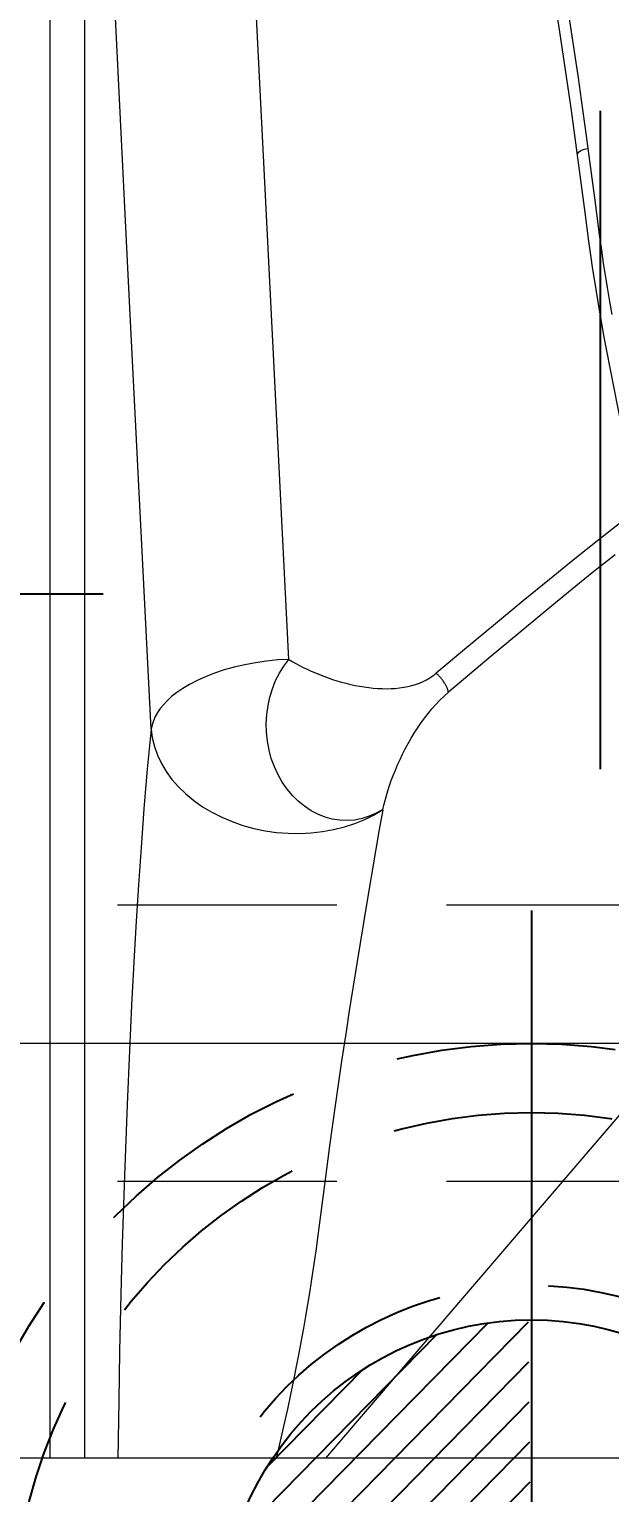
# Model space of a CAD drawing. Header units: inches. Extents: x 160917 to 162189, y -51061 to -50161.
# Drawn here: x 161563.91 to 161580.7, y -50558.21 to -50515.87 of the extents above; entities that cross this region are included whole.
import ezdxf

# ---------------------------------------------------------------- set-up
doc = ezdxf.new("R2010")
doc.units = ezdxf.units.IN
doc.header["$LTSCALE"] = 2
doc.header["$MEASUREMENT"] = 0
doc.header["$PDMODE"] = 3
doc.header["$PDSIZE"] = 0.3125
for name, pattern in [('CENTER', [50.8, 31.75, -6.35, 6.35, -6.35]), ('CENTER2', [1.125, 0.75, -0.125, 0.125, -0.125]), ('HIDDEN', [9.525, 6.35, -3.175])]:
    doc.linetypes.add(name, pattern=pattern)
doc.layers.get('0').update_dxf_attribs({"linetype": 'CONTINUOUS'})
doc.layers.get('Defpoints').update_dxf_attribs({"linetype": 'CONTINUOUS'})
for name, color, linetype in [('CAV-COR', 1, 'CONTINUOUS'), ('DEFAULT_1', 7, 'CENTER'), ('GE', 214, 'CONTINUOUS'), ('PIN', 4, 'CONTINUOUS'), ('SPRING', 160, 'CONTINUOUS'), ('文字', 1, 'CONTINUOUS')]:
    doc.layers.add(name, color=color, linetype=linetype)
for name, color, linetype, lineweight in [('dim', 3, 'CONTINUOUS', 15), ('PRODUCT', 1, 'CONTINUOUS', 15), ('WR', 122, 'HIDDEN', 18), ('枕位', 75, 'CONTINUOUS', 15)]:
    doc.layers.add(name, color=color, linetype=linetype, lineweight=lineweight)
doc.styles.add('ROMANS', font='ROMANS.shx', dxfattribs={"height": 5, "bigfont": 'chineset.shx'})
doc.styles.get("Standard").update_dxf_attribs({"font": 'txt.shx', "width": 0.67})
doc.dimstyles.new('2.00', dxfattribs={"dimtxt": 5, "dimasz": 4, "dimexe": 0.666, "dimexo": 0.626, "dimgap": 1, "dimtad": 0, "dimzin": 0, "dimdsep": 46, "dimtxsty": 'Standard', "dimcen": 0.09, "dimclrd": 3, "dimclre": 3, "dimclrt": 7, "dimazin": 0, "dimtfac": 1, "dimtofl": 0, "dimtmove": 0, "dimatfit": 0, "dimfxl": 0, "dimtolj": 1, "dimtzin": 0, "dimarcsym": 0})

# ---------------------------------------------------------------- blocks, each defined once
blk = doc.blocks.new('EG-16')
at = {"linetype": 'CENTER'}
for p, q in [((0, -19.617), (0, 19.617)), ((19.617, 0), (-19.617, 0))]:
    blk.add_line(p, q, dxfattribs=at)
at = {"linetype": 'HIDDEN'}
for radius in [15, 12.75, 8]:
    blk.add_circle((0, 0), radius, dxfattribs=at)
blk = doc.blocks.new('20090521.154736')
at = {"layer": 'GE', "extrusion": (0, 0, -1), "zscale": -1, "rotation": 180}
blk.add_blockref('EG-16', (0, 0), dxfattribs=at)
at = {"layer": '文字', "insert": (-4.244, 3.05), "char_height": 5.1, "width": 28.22459, "attachment_point": 1, "style": 'ROMANS'}
blk.add_mtext('{\\f標楷體|b0|i0|c136|p65;E.G}', dxfattribs=at)
blk = doc.blocks.new('*D35639')
at = {"layer": 'Defpoints', "color": 0}
for p in [(161456.428, -50548.211), (161636.428, -50548.211), (161636.428, -50619.687)]:
    blk.add_point(p, dxfattribs=at)
at = {"layer": 'dim', "color": 3, "linetype": 'ByBlock', "lineweight": -2}
for p, q in [((161456.428, -50548.837), (161456.428, -50620.353)), ((161636.428, -50548.837), (161636.428, -50620.353)), ((161460.428, -50619.687), (161538.449, -50619.687)), ((161632.428, -50619.687), (161554.407, -50619.687))]:
    blk.add_line(p, q, dxfattribs=at)
at = {"layer": 'dim', "color": 3, "linetype": 'ByBlock'}
for points in [[(161460.428, -50619.021), (161460.428, -50620.354), (161456.428, -50619.687)], [(161632.428, -50620.354), (161632.428, -50619.021), (161636.428, -50619.687)]]:
    blk.add_solid(points, dxfattribs=at)
at = {"layer": 'dim', "color": 7, "linetype": 'ByBlock', "insert": (161546.428, -50619.687), "char_height": 5, "attachment_point": 5}
blk.add_mtext('\\A1;180.00', dxfattribs=at)
blk = doc.blocks.new('20130710.143713')
at = {"layer": 'PIN', "linetype": 'Continuous'}
h = blk.add_hatch(dxfattribs=at)
h.set_pattern_fill('ANSI31', color=256, scale=6.545455, angle=180.5, style=0)
h.set_pattern_definition([(225.5, (3368.2201, 113694.80675), (0.5835685493, -0.573471216), [])])
h.paths.add_polyline_path([(0, 0), (0.079, -9, 0.414214), (9, 0.079)])
h.paths.add_polyline_path([(-9, -0.079), (0, 0), (-0.079, 9, 0.414214)])
at = {"layer": 'PIN', "linetype": 'CENTER2'}
for p, q in [((0, -9.8), (0, 9.8)), ((9.8, 0), (-9.8, 0))]:
    blk.add_line(p, q, dxfattribs=at)
at = {"layer": 'PIN', "linetype": 'Continuous'}
blk.add_circle((0, 0), 9, dxfattribs=at)
at = {"layer": 'SPRING', "linetype": 'CENTER', "ltscale": 0.5}
for p, q in [((0, -20.845), (0, 20.845)), ((20.875, 0), (-20.875, 0))]:
    blk.add_line(p, q, dxfattribs=at)
at = {"layer": 'SPRING', "linetype": 'CENTER'}
blk.add_line((20.875, 0), (-20.875, 0), dxfattribs=at)
at = {"layer": 'SPRING', "linetype": 'HIDDEN', "ltscale": 0.5}
for radius in [17, 15, 10]:
    blk.add_circle((0, 0), radius, dxfattribs=at)
for centre, start, end in [((-12.5, 0), 0, 180), ((12.5, 0), 180, 0)]:
    blk.add_arc(centre, 2.5, start, end, dxfattribs=at)
blk = doc.blocks.new('*D37219')
at = {"layer": 'Defpoints', "color": 0}
for p in [(161636.428, -50546.83), (161546.428, -50558.074), (161546.428, -50569.179)]:
    blk.add_point(p, dxfattribs=at)
at = {"layer": 'dim', "color": 3, "linetype": 'ByBlock', "lineweight": -2}
for p, q in [((161636.428, -50547.456), (161636.428, -50569.845)), ((161546.428, -50558.7), (161546.428, -50569.845)), ((161550.428, -50569.179), (161587.072, -50569.179)), ((161632.428, -50569.179), (161600.797, -50569.179))]:
    blk.add_line(p, q, dxfattribs=at)
at = {"layer": 'dim', "color": 3, "linetype": 'ByBlock'}
for points in [[(161550.428, -50568.512), (161550.428, -50569.846), (161546.428, -50569.179)], [(161632.428, -50569.846), (161632.428, -50568.512), (161636.428, -50569.179)]]:
    blk.add_solid(points, dxfattribs=at)
at = {"layer": 'dim', "color": 7, "linetype": 'ByBlock', "insert": (161593.935, -50569.179), "char_height": 5, "attachment_point": 5}
blk.add_mtext('\\A1;90.00', dxfattribs=at)

msp = doc.modelspace()

# ---------------------------------------------------------------- linework, layer by layer
at = {"layer": 'DEFAULT_1', "color": 2, "linetype": 'CENTER', "ltscale": 0.3}
msp.add_line((161580.428, -50537.277), (161580.428, -50425.585), dxfattribs=at)
at = {"layer": 'PRODUCT', "linetype": 'ByBlock'}
for p, q in [((161579.253, -50515.94), (161579, -50514.303)), ((161579.485, -50515.312), (161579.779, -50517.277)), ((161579.779, -50517.277), (161579.869, -50517.911)), ((161579.904, -50519.358), (161579.953, -50519.341)), ((161580.06, -50519.321), (161580.253, -50520.746)), ((161580.253, -50520.746), (161580.391, -50521.803)), ((161580.391, -50521.803), (161580.454, -50522.257)), ((161580.622, -50523.345), (161580.69, -50523.748)), ((161580.69, -50523.748), (161580.755, -50524.126)), ((161628.428, -50557.211), (161464.428, -50557.211))]:
    msp.add_line(p, q, dxfattribs=at)
for points in [[(161579.59, -50518.22), (161579.525, -50517.76), (161579.253, -50515.94)], [(161579.869, -50517.911), (161580.011, -50518.949), (161580.06, -50519.321)], [(161580.094, -50521.998), (161579.987, -50521.173), (161579.59, -50518.22)], [(161579.761, -50519.511), (161579.762, -50519.484), (161579.773, -50519.456), (161579.794, -50519.429), (161579.823, -50519.403), (161579.86, -50519.379), (161579.904, -50519.358)], [(161579.953, -50519.341), (161580.006, -50519.329), (161580.06, -50519.321)], [(161580.402, -50523.994), (161580.273, -50523.218), (161580.21, -50522.816), (161580.15, -50522.408), (161580.094, -50521.998)], [(161580.454, -50522.257), (161580.486, -50522.483), (161580.52, -50522.704), (161580.554, -50522.922), (161580.622, -50523.345)], [(161580.539, -50524.777), (161580.469, -50524.383), (161580.402, -50523.994)], [(161581.037, -50527.331), (161580.614, -50525.175), (161580.539, -50524.777)]]:
    msp.add_lwpolyline(points, dxfattribs=at)
at = {"layer": 'WR', "linetype": 'HIDDEN', "ltscale": 0.5}
for p, q in [((161620.428, -50541.211), (161553.428, -50541.211)), ((161620.428, -50549.211), (161553.428, -50549.211))]:
    msp.add_line(p, q, dxfattribs=at)
at = {"layer": 'WR', "linetype": 'CENTER', "ltscale": 0.5}
msp.add_line((161636.428, -50545.211), (161552.428, -50545.211), dxfattribs=at)
at = {"layer": '枕位', "linetype": 'ByBlock', "ltscale": 0.3}
for p, q in [((161564.512, -50557.211), (161564.512, -50497.134)), ((161570.765, -50521.25), (161569.755, -50500.894)), ((161566.786, -50523.362), (161565.782, -50503.068)), ((161571.414, -50534.101), (161570.765, -50521.25)), ((161567.43, -50536.12), (161566.786, -50523.362)), ((161580.388, -50530.636), (161579.686, -50531.195)), ((161579.686, -50531.195), (161578.953, -50531.786)), ((161580.851, -50531.072), (161580.192, -50531.6)), ((161580.192, -50531.6), (161579.506, -50532.156)), ((161578.953, -50531.786), (161578.188, -50532.41)), ((161578.188, -50532.41), (161577.387, -50533.07)), ((161579.506, -50532.156), (161578.791, -50532.741)), ((161578.791, -50532.741), (161578.044, -50533.358)), ((161577.387, -50533.07), (161576.549, -50533.768)), ((161578.044, -50533.358), (161577.264, -50534.009)), ((161576.549, -50533.768), (161575.675, -50534.502)), ((161577.264, -50534.009), (161576.027, -50535.051)), ((161572.487, -50557.211), (161590.851, -50535.738)), ((161567.138, -50539.543), (161567.064, -50540.627)), ((161567.064, -50540.627), (161566.999, -50541.672)), ((161566.999, -50541.672), (161566.941, -50542.677)), ((161566.941, -50542.677), (161566.866, -50544.104)), ((161573.389, -50542.84), (161573.15, -50544.331)), ((161566.866, -50544.104), (161566.804, -50545.419)), ((161566.804, -50545.419), (161566.737, -50546.983)), ((161572.937, -50545.726), (161572.751, -50547.012)), ((161566.737, -50546.983), (161566.66, -50549.03)), ((161572.751, -50547.012), (161572.59, -50548.173)), ((161572.59, -50548.173), (161572.45, -50549.225)), ((161566.66, -50549.03), (161566.595, -50551.009)), ((161572.45, -50549.225), (161572.243, -50550.839)), ((161566.595, -50551.009), (161566.555, -50552.454)), ((161566.555, -50552.454), (161566.517, -50554.111)), ((161566.517, -50554.111), (161566.491, -50555.551)), ((161566.491, -50555.551), (161566.471, -50557.211))]:
    msp.add_line(p, q, dxfattribs=at)
for points in [[(161565.508, -50557.211), (161565.508, -50496.714), (161565.515, -50496.28), (161565.529, -50495.832), (161565.551, -50495.367), (161565.581, -50494.89), (161565.62, -50494.409), (161565.666, -50493.923), (161565.721, -50493.435), (161565.78, -50492.962), (161565.844, -50492.507), (161565.911, -50492.066), (161565.98, -50491.644), (161566.05, -50491.242), (161566.12, -50490.858), (161566.19, -50490.485), (161566.26, -50490.124)], [(161581.388, -50529.851), (161581.062, -50530.105), (161580.388, -50530.636)], [(161571.414, -50534.101), (161571.091, -50534.118), (161570.769, -50534.15), (161570.45, -50534.197), (161570.138, -50534.256), (161569.834, -50534.325), (161569.542, -50534.407), (161569.264, -50534.501), (161569.002, -50534.602), (161568.761, -50534.711), (161568.542, -50534.826), (161568.346, -50534.942), (161568.173, -50535.061), (161568.024, -50535.179), (161567.896, -50535.295), (161567.785, -50535.412), (161567.692, -50535.526), (161567.614, -50535.638), (161567.549, -50535.755), (161567.496, -50535.877), (161567.456, -50535.999), (161567.43, -50536.118)], [(161574.134, -50538.444), (161573.94, -50538.552), (161573.738, -50538.64), (161573.53, -50538.706), (161573.318, -50538.748), (161573.102, -50538.764), (161572.886, -50538.755), (161572.671, -50538.722), (161572.46, -50538.664), (161572.255, -50538.582), (161572.056, -50538.478), (161571.865, -50538.352), (161571.685, -50538.205), (161571.518, -50538.038), (161571.364, -50537.853), (161571.225, -50537.652), (161571.102, -50537.437), (161570.995, -50537.209), (161570.907, -50536.97), (161570.84, -50536.723), (161570.793, -50536.468), (161570.767, -50536.211), (161570.761, -50535.953), (161570.776, -50535.694), (161570.811, -50535.439), (161570.865, -50535.19), (161570.939, -50534.948), (161571.031, -50534.716), (161571.141, -50534.498), (161571.269, -50534.293), (161571.414, -50534.101)], [(161571.414, -50534.101), (161571.514, -50534.161), (161571.616, -50534.219), (161571.722, -50534.277), (161571.832, -50534.333), (161571.945, -50534.388), (161572.061, -50534.441), (161572.18, -50534.493), (161572.301, -50534.542), (161572.424, -50534.59), (161572.549, -50534.635), (161572.677, -50534.678), (161572.805, -50534.719), (161572.934, -50534.756), (161573.065, -50534.791), (161573.196, -50534.823), (161573.328, -50534.852), (161573.46, -50534.877), (161573.592, -50534.899), (161573.724, -50534.917), (161573.855, -50534.931), (161573.985, -50534.941), (161574.114, -50534.947), (161574.242, -50534.949), (161574.369, -50534.946), (161574.493, -50534.939), (161574.616, -50534.926), (161574.736, -50534.909), (161574.854, -50534.887), (161574.969, -50534.859), (161575.081, -50534.826), (161575.19, -50534.787), (161575.295, -50534.742), (161575.396, -50534.691), (161575.493, -50534.635), (161575.586, -50534.571), (161575.675, -50534.502)], [(161576.027, -50535.051), (161576.026, -50535.038), (161576.023, -50535.023), (161576.02, -50535.008), (161576.016, -50534.992), (161576.012, -50534.975), (161576.006, -50534.958), (161575.999, -50534.941), (161575.992, -50534.922), (161575.984, -50534.904), (161575.975, -50534.885), (161575.965, -50534.865), (161575.955, -50534.846), (161575.943, -50534.826), (161575.931, -50534.806), (161575.919, -50534.786), (161575.906, -50534.765), (161575.892, -50534.745), (161575.877, -50534.725), (161575.862, -50534.705), (161575.847, -50534.685), (161575.831, -50534.665), (161575.815, -50534.645), (161575.798, -50534.626), (161575.781, -50534.607), (161575.764, -50534.588), (161575.747, -50534.57), (161575.729, -50534.552), (161575.711, -50534.535), (161575.693, -50534.518), (161575.675, -50534.502)], [(161574.132, -50538.451), (161574.162, -50538.317), (161574.196, -50538.181), (161574.235, -50538.042), (161574.278, -50537.9), (161574.326, -50537.754), (161574.378, -50537.606), (161574.435, -50537.456), (161574.496, -50537.304), (161574.561, -50537.151), (161574.631, -50536.997), (161574.705, -50536.843), (161574.783, -50536.689), (161574.865, -50536.536), (161574.952, -50536.384), (161575.042, -50536.235), (161575.136, -50536.087), (161575.234, -50535.942), (161575.336, -50535.801), (161575.442, -50535.664), (161575.552, -50535.53), (161575.665, -50535.402), (161575.782, -50535.28), (161575.902, -50535.163), (161576.027, -50535.051)], [(161567.43, -50536.12), (161567.373, -50536.701), (161567.32, -50537.278), (161567.27, -50537.85), (161567.223, -50538.42), (161567.138, -50539.543)], [(161567.43, -50536.118), (161567.463, -50536.371), (161567.524, -50536.622), (161567.612, -50536.869), (161567.727, -50537.112), (161567.867, -50537.347), (161568.033, -50537.574), (161568.223, -50537.79), (161568.434, -50537.995), (161568.667, -50538.186), (161568.919, -50538.363), (161569.189, -50538.524), (161569.474, -50538.669), (161569.773, -50538.795), (161570.083, -50538.903), (161570.403, -50538.991), (161570.73, -50539.059), (161571.061, -50539.106), (161571.395, -50539.132), (161571.73, -50539.138), (161572.062, -50539.122), (161572.389, -50539.084), (161572.71, -50539.027), (161573.021, -50538.948), (161573.321, -50538.85), (161573.608, -50538.733), (161573.88, -50538.597), (161574.134, -50538.444)], [(161574.132, -50538.451), (161574.029, -50539.02), (161573.932, -50539.587)], [(161573.932, -50539.587), (161573.65, -50541.253), (161573.389, -50542.84)], [(161573.15, -50544.331), (161573.077, -50544.806), (161572.937, -50545.726)], [(161572.243, -50550.839), (161572.202, -50551.152), (161572.158, -50551.468), (161572.112, -50551.785), (161572.063, -50552.104), (161572.012, -50552.43), (161571.957, -50552.761), (161571.9, -50553.099), (161571.838, -50553.447), (161571.772, -50553.805), (161571.703, -50554.174), (161571.628, -50554.557), (161571.548, -50554.954), (161571.462, -50555.366), (161571.37, -50555.797), (161571.27, -50556.249), (161571.163, -50556.72), (161571.049, -50557.211)]]:
    msp.add_lwpolyline(points, dxfattribs=at)

# ---------------------------------------------------------------- block references
at = {"layer": 'CAV-COR'}
msp.add_blockref('20090521.154736', (161546.428, -50532.211), dxfattribs=at)
at = {"layer": 'SPRING', "rotation": 180}
msp.add_blockref('20130710.143713', (161578.428, -50562.211), dxfattribs=at)

# ---------------------------------------------------------------- dimensions: what is measured, and where the dimension line sits
at = {"layer": 'dim', "linetype": 'ByBlock'}
dim = msp.add_linear_dim(base=(161546.428, -50569.179), p1=(161636.428, -50546.83), p2=(161546.428, -50558.074), dimstyle='2.00', dxfattribs=at)
dim.commit()
dim.dimension.update_dxf_attribs({"geometry": '*D37219', "text_midpoint": (161593.935, -50569.179), "dimtype": 160})
dim = msp.add_linear_dim(base=(161636.428, -50619.687), p1=(161456.428, -50548.211), p2=(161636.428, -50548.211), dimstyle='2.00', dxfattribs=at)
dim.commit()
dim.dimension.update_dxf_attribs({"geometry": '*D35639', "text_midpoint": (161546.428, -50619.687)})

doc.saveas('drawing.dxf')
